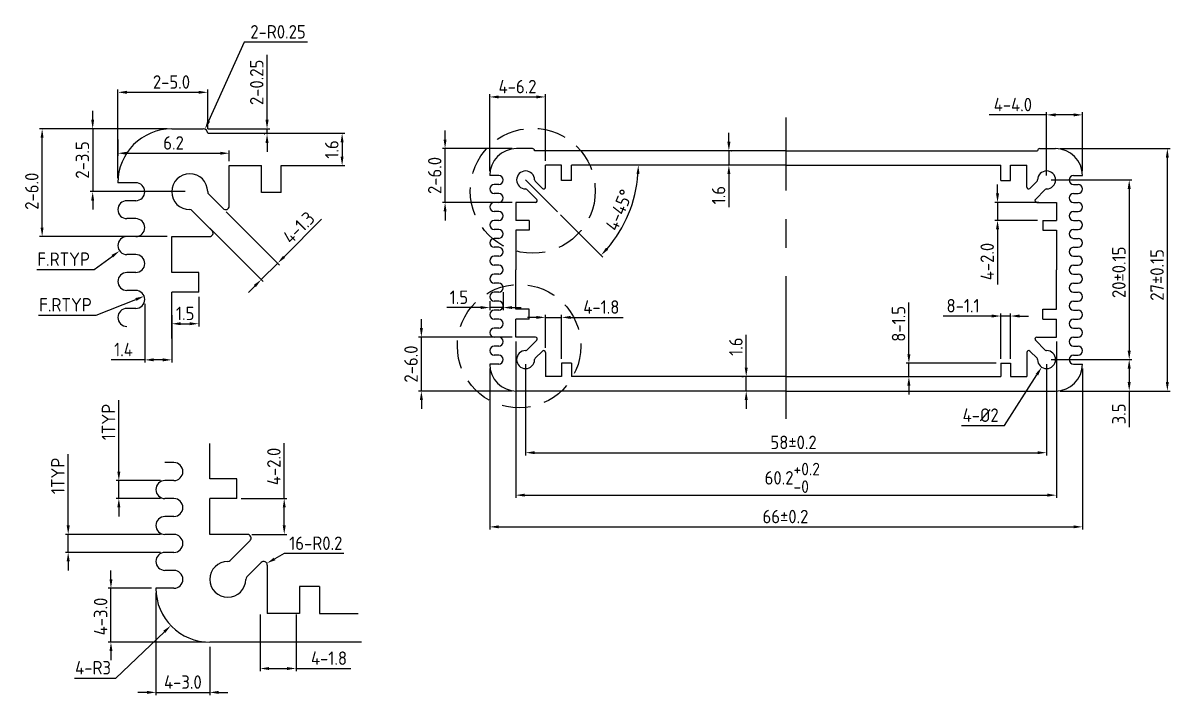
# Model space of a CAD drawing. Header units: millimetres. Extents: x 82 to 210, y 122 to 197.
import ezdxf

# ---------------------------------------------------------------- set-up
doc = ezdxf.new("R2010")
doc.units = ezdxf.units.MM
doc.header["$LTSCALE"] = 0.5
doc.header["$MEASUREMENT"] = 0
doc.linetypes.add('CENTER', pattern=[50.8, 31.75, -6.35, 6.35, -6.35])
doc.linetypes.add('HIDDEN', pattern=[9.525, 6.35, -3.175])
doc.layers.get('0').update_dxf_attribs({"lineweight": 25})
doc.layers.add('LAYER1', color=7, linetype='Continuous')
doc.styles.get("Standard").update_dxf_attribs({"font": 'isocp2.shx'})
doc.dimstyles.new('比例2-1', dxfattribs={"dimtxt": 1.5, "dimasz": 1, "dimexe": 0.3, "dimexo": 0.5, "dimgap": 0.4, "dimtad": 1, "dimdec": 3, "dimdsep": 46, "dimtxsty": 'Standard', "dimcen": 0, "dimclrd": 5, "dimclre": 5, "dimadec": 3, "dimazin": 2, "dimtfac": 1, "dimtdec": 3, "dimtmove": 0, "dimatfit": 3, "dimfxl": 0, "dimarcsym": 0})
doc.dimstyles.new('比例2-1$4', dxfattribs={"dimtxt": 1.5, "dimasz": 1, "dimexe": 0.3, "dimexo": 0.5, "dimgap": 0.4, "dimtad": 1, "dimtih": 1, "dimtoh": 1, "dimdec": 3, "dimdsep": 46, "dimtxsty": 'Standard', "dimcen": 0, "dimclrd": 5, "dimclre": 5, "dimadec": 3, "dimazin": 2, "dimtfac": 1, "dimtdec": 3, "dimtofl": 0, "dimtmove": 0, "dimatfit": 3, "dimfxl": 0, "dimarcsym": 0})

# ---------------------------------------------------------------- blocks, each defined once
blk = doc.blocks.new('*D1')
at = {"layer": 'Defpoints', "color": 0}
for p in [(87.13, 139.84), (97.9, 139.84), (97.9, 137.84)]:
    blk.add_point(p, dxfattribs=at)
at = {"layer": 'LAYER1', "color": 5, "lineweight": -2}
for p, q in [((87.13, 140.84), (87.13, 148.79)), ((97.4, 139.84), (86.83, 139.84)), ((87.13, 137.84), (87.13, 139.84)), ((97.4, 137.84), (86.83, 137.84)), ((87.13, 136.84), (87.13, 135.84))]:
    blk.add_line(p, q, dxfattribs=at)
at = {"layer": 'LAYER1', "color": 5}
for points in [[(86.96, 140.84), (87.3, 140.84), (87.13, 139.84)], [(86.96, 136.84), (87.3, 136.84), (87.13, 137.84)]]:
    blk.add_solid(points, dxfattribs=at)
at = {"layer": 'LAYER1', "color": 0, "insert": (85.98, 146.36), "char_height": 1.5, "attachment_point": 5, "rotation": 90}
blk.add_mtext('1TYP', dxfattribs=at)
blk = doc.blocks.new('*D2')
at = {"layer": 'Defpoints', "color": 0}
for p in [(108.5, 131.44), (112.5, 131.44), (112.5, 124.91)]:
    blk.add_point(p, dxfattribs=at)
at = {"layer": 'LAYER1', "color": 5, "lineweight": -2}
for p, q in [((108.5, 130.94), (108.5, 124.61)), ((112.5, 130.94), (112.5, 124.61)), ((109.5, 124.91), (111.5, 124.91)), ((112.5, 124.91), (118.6, 124.91))]:
    blk.add_line(p, q, dxfattribs=at)
at = {"layer": 'LAYER1', "color": 5}
for points in [[(109.5, 125.07), (109.5, 124.74), (108.5, 124.91)], [(111.5, 125.07), (111.5, 124.74), (112.5, 124.91)]]:
    blk.add_solid(points, dxfattribs=at)
at = {"layer": 'LAYER1', "color": 0, "insert": (116.17, 126.06), "char_height": 1.5, "attachment_point": 5}
blk.add_mtext('4-1.8', dxfattribs=at)
blk = doc.blocks.new('*D3')
at = {"layer": 'Defpoints', "color": 0}
for p in [(102.9, 133.84), (98.56, 129.69)]:
    blk.add_point(p, dxfattribs=at)
at = {"layer": 'LAYER1', "color": 5, "lineweight": -2}
for p, q in [((92.45, 123.85), (97.84, 129)), ((87.84, 123.85), (92.45, 123.85))]:
    blk.add_line(p, q, dxfattribs=at)
at = {"layer": 'LAYER1', "color": 5}
blk.add_solid([(97.72, 129.12), (97.95, 128.88), (98.56, 129.69)], dxfattribs=at)
at = {"layer": 'LAYER1', "color": 0, "insert": (89.9, 125), "char_height": 1.5, "attachment_point": 5}
blk.add_mtext('4-R3', dxfattribs=at)
blk = doc.blocks.new('*D4')
at = {"layer": 'Defpoints', "color": 0}
for p in [(91.89, 133.84), (96.9, 133.84), (102.9, 127.84)]:
    blk.add_point(p, dxfattribs=at)
at = {"layer": 'LAYER1', "color": 5, "lineweight": -2}
for p, q in [((91.89, 134.84), (91.89, 135.84)), ((96.4, 133.84), (91.59, 133.84)), ((91.89, 127.84), (91.89, 133.84)), ((102.4, 127.84), (91.59, 127.84)), ((91.89, 126.84), (91.89, 125.84))]:
    blk.add_line(p, q, dxfattribs=at)
at = {"layer": 'LAYER1', "color": 5}
for points in [[(91.73, 134.84), (92.06, 134.84), (91.89, 133.84)], [(91.73, 126.84), (92.06, 126.84), (91.89, 127.84)]]:
    blk.add_solid(points, dxfattribs=at)
at = {"layer": 'LAYER1', "color": 0, "insert": (90.74, 130.7), "char_height": 1.5, "attachment_point": 5, "rotation": 90}
blk.add_mtext('4-3.0', dxfattribs=at)
blk = doc.blocks.new('*D5')
at = {"layer": 'Defpoints', "color": 0}
for p in [(96.9, 133.84), (102.9, 127.84), (102.9, 122.25)]:
    blk.add_point(p, dxfattribs=at)
at = {"layer": 'LAYER1', "color": 5, "lineweight": -2}
for p, q in [((96.9, 133.34), (96.9, 121.95)), ((102.9, 127.34), (102.9, 121.95)), ((95.9, 122.25), (94.9, 122.25)), ((96.9, 122.25), (102.9, 122.25)), ((103.9, 122.25), (104.9, 122.25))]:
    blk.add_line(p, q, dxfattribs=at)
at = {"layer": 'LAYER1', "color": 5}
for points in [[(95.9, 122.42), (95.9, 122.08), (96.9, 122.25)], [(103.9, 122.42), (103.9, 122.08), (102.9, 122.25)]]:
    blk.add_solid(points, dxfattribs=at)
at = {"layer": 'LAYER1', "color": 0, "insert": (99.9, 123.4), "char_height": 1.5, "attachment_point": 5}
blk.add_mtext('4-3.0', dxfattribs=at)
blk = doc.blocks.new('*D6')
at = {"layer": 'Defpoints', "color": 0}
for p in [(134.06, 158.81), (200.06, 158.81), (200.06, 140.68)]:
    blk.add_point(p, dxfattribs=at)
at = {"layer": 'LAYER1', "color": 5, "lineweight": -2}
for p, q in [((134.06, 158.31), (134.06, 140.38)), ((200.06, 158.31), (200.06, 140.38)), ((135.06, 140.68), (199.06, 140.68))]:
    blk.add_line(p, q, dxfattribs=at)
at = {"layer": 'LAYER1', "color": 5}
for points in [[(135.06, 140.85), (135.06, 140.52), (134.06, 140.68)], [(199.06, 140.85), (199.06, 140.52), (200.06, 140.68)]]:
    blk.add_solid(points, dxfattribs=at)
at = {"layer": 'LAYER1', "color": 0, "insert": (166.99, 141.83), "char_height": 1.5, "attachment_point": 5}
blk.add_mtext('66%%P0.2', dxfattribs=at)
blk = doc.blocks.new('*D7')
at = {"layer": 'Defpoints', "color": 0}
for p in [(138.06, 159.31), (196.06, 159.31), (196.06, 148.94)]:
    blk.add_point(p, dxfattribs=at)
at = {"layer": 'LAYER1', "color": 5, "lineweight": -2}
for p, q in [((138.06, 158.81), (138.06, 148.64)), ((196.06, 158.81), (196.06, 148.64)), ((139.06, 148.94), (195.06, 148.94))]:
    blk.add_line(p, q, dxfattribs=at)
at = {"layer": 'LAYER1', "color": 5}
for points in [[(139.06, 149.11), (139.06, 148.78), (138.06, 148.94)], [(195.06, 149.11), (195.06, 148.78), (196.06, 148.94)]]:
    blk.add_solid(points, dxfattribs=at)
at = {"layer": 'LAYER1', "color": 0, "insert": (167.89, 150.09), "char_height": 1.5, "attachment_point": 5}
blk.add_mtext('58%%P0.2', dxfattribs=at)
blk = doc.blocks.new('*D8')
at = {"layer": 'Defpoints', "color": 0}
for p in [(102.16, 184.51), (102.36, 184.96)]:
    blk.add_point(p, dxfattribs=at)
at = {"layer": 'LAYER1', "color": 5, "lineweight": -2}
for p, q in [((106.71, 194.66), (102.77, 185.87)), ((113.76, 194.66), (106.71, 194.66))]:
    blk.add_line(p, q, dxfattribs=at)
at = {"layer": 'LAYER1', "color": 5}
blk.add_solid([(102.62, 185.94), (102.93, 185.81), (102.36, 184.96)], dxfattribs=at)
at = {"layer": 'LAYER1', "color": 0, "insert": (110.49, 195.81), "char_height": 1.5, "attachment_point": 5}
blk.add_mtext('2-R0.25', dxfattribs=at)
blk = doc.blocks.new('*D9')
at = {"layer": 'Defpoints', "color": 0}
for p in [(92.66, 189.07), (102.66, 184.51), (92.66, 179.01)]:
    blk.add_point(p, dxfattribs=at)
at = {"layer": 'LAYER1', "color": 5, "lineweight": -2}
for p, q in [((92.66, 179.51), (92.66, 189.37)), ((101.66, 189.07), (93.66, 189.07)), ((102.66, 185.01), (102.66, 189.37))]:
    blk.add_line(p, q, dxfattribs=at)
at = {"layer": 'LAYER1', "color": 5}
for points in [[(93.66, 189.24), (93.66, 188.91), (92.66, 189.07)], [(101.66, 189.24), (101.66, 188.91), (102.66, 189.07)]]:
    blk.add_solid(points, dxfattribs=at)
at = {"layer": 'LAYER1', "color": 0, "insert": (98.63, 190.22), "char_height": 1.5, "attachment_point": 5}
blk.add_mtext('2-5.0', dxfattribs=at)
blk = doc.blocks.new('*D10')
at = {"layer": 'Defpoints', "color": 0}
for p in [(102.16, 185.01), (109.27, 184.43), (109.45, 184.43)]:
    blk.add_point(p, dxfattribs=at)
at = {"layer": 'LAYER1', "color": 5, "lineweight": -2}
for p, q in [((109.27, 186.01), (109.27, 193.26)), ((102.66, 185.01), (109.57, 185.01)), ((108.95, 184.43), (108.97, 184.43)), ((109.27, 184.43), (109.27, 185.01)), ((109.27, 183.43), (109.27, 182.43))]:
    blk.add_line(p, q, dxfattribs=at)
at = {"layer": 'LAYER1', "color": 5}
for points in [[(109.1, 186.01), (109.44, 186.01), (109.27, 185.01)], [(109.1, 183.43), (109.44, 183.43), (109.27, 184.43)]]:
    blk.add_solid(points, dxfattribs=at)
at = {"layer": 'LAYER1', "color": 0, "insert": (108.12, 190.18), "char_height": 1.5, "attachment_point": 5, "rotation": 90}
blk.add_mtext('2-0.25', dxfattribs=at)
blk = doc.blocks.new('*D11')
at = {"layer": 'Defpoints', "color": 0}
for p in [(95.66, 166.01), (98.66, 164.65), (98.66, 159.28)]:
    blk.add_point(p, dxfattribs=at)
at = {"layer": 'LAYER1', "color": 5, "lineweight": -2}
for p, q in [((95.66, 165.51), (95.66, 158.98)), ((98.66, 164.15), (98.66, 158.98)), ((95.66, 159.28), (91.91, 159.28)), ((97.66, 159.28), (96.66, 159.28))]:
    blk.add_line(p, q, dxfattribs=at)
at = {"layer": 'LAYER1', "color": 5}
for points in [[(96.66, 159.45), (96.66, 159.11), (95.66, 159.28)], [(97.66, 159.45), (97.66, 159.11), (98.66, 159.28)]]:
    blk.add_solid(points, dxfattribs=at)
at = {"layer": 'LAYER1', "color": 0, "insert": (93.29, 160.43), "char_height": 1.5, "attachment_point": 5}
blk.add_mtext('1.4', dxfattribs=at)
blk = doc.blocks.new('*D12')
at = {"layer": 'Defpoints', "color": 0}
for p in [(97.9, 145.84), (92.77, 143.84), (97.9, 143.84)]:
    blk.add_point(p, dxfattribs=at)
at = {"layer": 'LAYER1', "color": 5, "lineweight": -2}
for p, q in [((92.77, 146.84), (92.77, 154.79)), ((97.4, 145.84), (92.47, 145.84)), ((92.77, 143.84), (92.77, 145.84)), ((97.4, 143.84), (92.47, 143.84)), ((92.77, 142.84), (92.77, 141.84))]:
    blk.add_line(p, q, dxfattribs=at)
at = {"layer": 'LAYER1', "color": 5}
for points in [[(92.6, 146.84), (92.94, 146.84), (92.77, 145.84)], [(92.6, 142.84), (92.94, 142.84), (92.77, 143.84)]]:
    blk.add_solid(points, dxfattribs=at)
at = {"layer": 'LAYER1', "color": 0, "insert": (91.62, 152.36), "char_height": 1.5, "attachment_point": 5, "rotation": 90}
blk.add_mtext('1TYP', dxfattribs=at)
blk = doc.blocks.new('*D13')
at = {"layer": 'Defpoints', "color": 0}
for p in [(105.9, 143.84), (111.18, 143.84), (107.09, 139.84)]:
    blk.add_point(p, dxfattribs=at)
at = {"layer": 'LAYER1', "color": 5, "lineweight": -2}
for p, q in [((111.18, 143.84), (111.18, 149.99)), ((106.4, 143.84), (111.48, 143.84)), ((111.18, 140.84), (111.18, 142.84)), ((107.59, 139.84), (111.48, 139.84))]:
    blk.add_line(p, q, dxfattribs=at)
at = {"layer": 'LAYER1', "color": 5}
for points in [[(111.02, 142.84), (111.35, 142.84), (111.18, 143.84)], [(111.02, 140.84), (111.35, 140.84), (111.18, 139.84)]]:
    blk.add_solid(points, dxfattribs=at)
at = {"layer": 'LAYER1', "color": 0, "insert": (110.03, 147.41), "char_height": 1.5, "attachment_point": 5, "rotation": 90}
blk.add_mtext('4-2.0', dxfattribs=at)
blk = doc.blocks.new('*D14')
at = {"layer": 'Defpoints', "color": 0}
for p in [(84.23, 185.01), (98.66, 185.01), (98.66, 173.01)]:
    blk.add_point(p, dxfattribs=at)
at = {"layer": 'LAYER1', "color": 5, "lineweight": -2}
for p, q in [((98.16, 185.01), (83.93, 185.01)), ((84.23, 174.01), (84.23, 184.01)), ((98.16, 173.01), (83.93, 173.01))]:
    blk.add_line(p, q, dxfattribs=at)
at = {"layer": 'LAYER1', "color": 5}
for points in [[(84.06, 184.01), (84.39, 184.01), (84.23, 185.01)], [(84.06, 174.01), (84.39, 174.01), (84.23, 173.01)]]:
    blk.add_solid(points, dxfattribs=at)
at = {"layer": 'LAYER1', "color": 0, "insert": (83.08, 178.06), "char_height": 1.5, "attachment_point": 5, "rotation": 90}
blk.add_mtext('2-6.0', dxfattribs=at)
blk = doc.blocks.new('*D15')
at = {"layer": 'Defpoints', "color": 0}
for p in [(98.66, 185.01), (89.86, 178.01), (100.66, 178.01)]:
    blk.add_point(p, dxfattribs=at)
at = {"layer": 'LAYER1', "color": 5, "lineweight": -2}
for p, q in [((89.86, 186.01), (89.86, 187.01)), ((98.16, 185.01), (89.56, 185.01)), ((89.86, 185.01), (89.86, 178.01)), ((100.16, 178.01), (89.56, 178.01)), ((89.86, 177.01), (89.86, 176.01))]:
    blk.add_line(p, q, dxfattribs=at)
at = {"layer": 'LAYER1', "color": 5}
for points in [[(89.69, 186.01), (90.02, 186.01), (89.86, 185.01)], [(89.69, 177.01), (90.02, 177.01), (89.86, 178.01)]]:
    blk.add_solid(points, dxfattribs=at)
at = {"layer": 'LAYER1', "color": 0, "insert": (88.71, 181.54), "char_height": 1.5, "attachment_point": 5, "rotation": 90}
blk.add_mtext('2-3.5', dxfattribs=at)
blk = doc.blocks.new('*D16')
at = {"layer": 'Defpoints', "color": 0}
for p in [(95.59, 166.37), (94.66, 166.01)]:
    blk.add_point(p, dxfattribs=at)
at = {"layer": 'LAYER1', "color": 5, "lineweight": -2}
for p, q in [((90.23, 164.26), (94.66, 166.01)), ((83.83, 164.26), (90.23, 164.26))]:
    blk.add_line(p, q, dxfattribs=at)
at = {"layer": 'LAYER1', "color": 5}
blk.add_solid([(94.6, 166.16), (94.72, 165.85), (95.59, 166.37)], dxfattribs=at)
at = {"layer": 'LAYER1', "color": 0, "insert": (86.83, 165.41), "char_height": 1.5, "attachment_point": 5}
blk.add_mtext('F.RTYP', dxfattribs=at)
blk = doc.blocks.new('*D17')
at = {"layer": 'Defpoints', "color": 0}
for p in [(92.85, 171.41), (93.66, 172.01)]:
    blk.add_point(p, dxfattribs=at)
at = {"layer": 'LAYER1', "color": 5, "lineweight": -2}
for p, q in [((90.03, 169.34), (92.05, 170.82)), ((83.63, 169.34), (90.03, 169.34))]:
    blk.add_line(p, q, dxfattribs=at)
at = {"layer": 'LAYER1', "color": 5}
blk.add_solid([(91.95, 170.96), (92.15, 170.69), (92.85, 171.41)], dxfattribs=at)
at = {"layer": 'LAYER1', "color": 0, "insert": (86.63, 170.49), "char_height": 1.5, "attachment_point": 5}
blk.add_mtext('F.RTYP', dxfattribs=at)
blk = doc.blocks.new('*D18')
at = {"layer": 'Defpoints', "color": 0}
for p in [(126.45, 161.81), (137.06, 161.81), (137.06, 155.81)]:
    blk.add_point(p, dxfattribs=at)
at = {"layer": 'LAYER1', "color": 5, "lineweight": -2}
for p, q in [((126.45, 162.81), (126.45, 163.81)), ((136.56, 161.81), (126.15, 161.81)), ((126.45, 155.81), (126.45, 161.81)), ((136.56, 155.81), (126.15, 155.81)), ((126.45, 154.81), (126.45, 153.81))]:
    blk.add_line(p, q, dxfattribs=at)
at = {"layer": 'LAYER1', "color": 5}
for points in [[(126.29, 162.81), (126.62, 162.81), (126.45, 161.81)], [(126.29, 154.81), (126.62, 154.81), (126.45, 155.81)]]:
    blk.add_solid(points, dxfattribs=at)
at = {"layer": 'LAYER1', "color": 0, "insert": (125.3, 158.81), "char_height": 1.5, "attachment_point": 5, "rotation": 90}
blk.add_mtext('2-6.0', dxfattribs=at)
blk = doc.blocks.new('*D19')
at = {"layer": 'Defpoints', "color": 0}
for p in [(135.56, 167.31), (134.06, 166.31), (135.56, 165.1)]:
    blk.add_point(p, dxfattribs=at)
at = {"layer": 'LAYER1', "color": 5, "lineweight": -2}
for p, q in [((135.56, 166.81), (135.56, 164.8)), ((133.06, 165.1), (129.3, 165.1)), ((134.06, 165.81), (134.06, 164.8)), ((135.56, 165.1), (134.06, 165.1)), ((136.56, 165.1), (137.56, 165.1))]:
    blk.add_line(p, q, dxfattribs=at)
at = {"layer": 'LAYER1', "color": 5}
for points in [[(133.06, 165.27), (133.06, 164.94), (134.06, 165.1)], [(136.56, 165.27), (136.56, 164.94), (135.56, 165.1)]]:
    blk.add_solid(points, dxfattribs=at)
at = {"layer": 'LAYER1', "color": 0, "insert": (130.63, 166.25), "char_height": 1.5, "attachment_point": 5}
blk.add_mtext('1.5', dxfattribs=at)
blk = doc.blocks.new('*D20')
at = {"layer": 'Defpoints', "color": 0}
for p in [(129.09, 182.81), (137.06, 182.81), (137.06, 176.81)]:
    blk.add_point(p, dxfattribs=at)
at = {"layer": 'LAYER1', "color": 5, "lineweight": -2}
for p, q in [((129.09, 183.81), (129.09, 184.81)), ((136.56, 182.81), (128.79, 182.81)), ((129.09, 176.81), (129.09, 182.81)), ((136.56, 176.81), (128.79, 176.81)), ((129.09, 175.81), (129.09, 174.81))]:
    blk.add_line(p, q, dxfattribs=at)
at = {"layer": 'LAYER1', "color": 5}
for points in [[(128.93, 183.81), (129.26, 183.81), (129.09, 182.81)], [(128.93, 175.81), (129.26, 175.81), (129.09, 176.81)]]:
    blk.add_solid(points, dxfattribs=at)
at = {"layer": 'LAYER1', "color": 0, "insert": (127.94, 179.81), "char_height": 1.5, "attachment_point": 5, "rotation": 90}
blk.add_mtext('2-6.0', dxfattribs=at)
blk = doc.blocks.new('*D21')
at = {"layer": 'Defpoints', "color": 0}
for p in [(200.06, 186.56), (196.06, 179.31), (200.06, 179.81)]:
    blk.add_point(p, dxfattribs=at)
at = {"layer": 'LAYER1', "color": 5, "lineweight": -2}
for p, q in [((196.06, 186.56), (189.66, 186.56)), ((196.06, 179.81), (196.06, 186.86)), ((199.06, 186.56), (197.06, 186.56)), ((200.06, 180.31), (200.06, 186.86))]:
    blk.add_line(p, q, dxfattribs=at)
at = {"layer": 'LAYER1', "color": 5}
for points in [[(197.06, 186.73), (197.06, 186.39), (196.06, 186.56)], [(199.06, 186.73), (199.06, 186.39), (200.06, 186.56)]]:
    blk.add_solid(points, dxfattribs=at)
at = {"layer": 'LAYER1', "color": 0, "insert": (192.31, 187.71), "char_height": 1.5, "attachment_point": 5}
blk.add_mtext('4-4.0', dxfattribs=at)
blk = doc.blocks.new('*D22')
at = {"layer": 'Defpoints', "color": 0}
for p in [(196.06, 179.31), (196.06, 159.31), (205.26, 159.31)]:
    blk.add_point(p, dxfattribs=at)
at = {"layer": 'LAYER1', "color": 5, "lineweight": -2}
for p, q in [((196.56, 179.31), (205.56, 179.31)), ((205.26, 178.31), (205.26, 160.31)), ((196.56, 159.31), (205.56, 159.31))]:
    blk.add_line(p, q, dxfattribs=at)
at = {"layer": 'LAYER1', "color": 5}
for points in [[(205.09, 178.31), (205.43, 178.31), (205.26, 179.31)], [(205.09, 160.31), (205.43, 160.31), (205.26, 159.31)]]:
    blk.add_solid(points, dxfattribs=at)
at = {"layer": 'LAYER1', "color": 0, "insert": (204.11, 169.03), "char_height": 1.5, "attachment_point": 5, "rotation": 90}
blk.add_mtext('20%%P0.15', dxfattribs=at)
blk = doc.blocks.new('*D23')
at = {"layer": 'Defpoints', "color": 0}
for p in [(197.06, 182.81), (209.51, 182.81), (197.06, 155.81)]:
    blk.add_point(p, dxfattribs=at)
at = {"layer": 'LAYER1', "color": 5, "lineweight": -2}
for p, q in [((197.56, 182.81), (209.81, 182.81)), ((209.51, 156.81), (209.51, 181.81)), ((197.56, 155.81), (209.81, 155.81))]:
    blk.add_line(p, q, dxfattribs=at)
at = {"layer": 'LAYER1', "color": 5}
for points in [[(209.34, 181.81), (209.67, 181.81), (209.51, 182.81)], [(209.34, 156.81), (209.67, 156.81), (209.51, 155.81)]]:
    blk.add_solid(points, dxfattribs=at)
at = {"layer": 'LAYER1', "color": 0, "insert": (208.36, 168.74), "char_height": 1.5, "attachment_point": 5, "rotation": 90}
blk.add_mtext('27%%P0.15', dxfattribs=at)
blk = doc.blocks.new('*D24')
at = {"layer": 'Defpoints', "color": 0}
for p in [(195.52, 158.47), (196.06, 159.31)]:
    blk.add_point(p, dxfattribs=at)
at = {"layer": 'LAYER1', "color": 5, "lineweight": -2}
for p, q in [((191.36, 151.97), (194.98, 157.63)), ((186.57, 151.97), (191.36, 151.97))]:
    blk.add_line(p, q, dxfattribs=at)
at = {"layer": 'LAYER1', "color": 5}
blk.add_solid([(194.84, 157.72), (195.12, 157.54), (195.52, 158.47)], dxfattribs=at)
at = {"layer": 'LAYER1', "color": 0, "insert": (188.72, 153.12), "char_height": 1.5, "attachment_point": 5}
blk.add_mtext('4-%%C2', dxfattribs=at)
blk = doc.blocks.new('*D25')
at = {"layer": 'Defpoints', "color": 0}
for p in [(196.06, 159.31), (197.06, 155.81), (205.26, 155.81)]:
    blk.add_point(p, dxfattribs=at)
at = {"layer": 'LAYER1', "color": 5, "lineweight": -2}
for p, q in [((196.56, 159.31), (205.56, 159.31)), ((205.26, 158.31), (205.26, 156.81)), ((197.56, 155.81), (205.56, 155.81)), ((205.26, 155.81), (205.26, 151.78))]:
    blk.add_line(p, q, dxfattribs=at)
at = {"layer": 'LAYER1', "color": 5}
for points in [[(205.09, 158.31), (205.43, 158.31), (205.26, 159.31)], [(205.09, 156.81), (205.43, 156.81), (205.26, 155.81)]]:
    blk.add_solid(points, dxfattribs=at)
at = {"layer": 'LAYER1', "color": 0, "insert": (204.11, 153.26), "char_height": 1.5, "attachment_point": 5, "rotation": 90}
blk.add_mtext('3.5', dxfattribs=at)
blk = doc.blocks.new('*D26')
at = {"layer": 'Defpoints', "color": 0}
for p in [(195.71, 176.81), (190.6, 174.81), (195.56, 174.81)]:
    blk.add_point(p, dxfattribs=at)
at = {"layer": 'LAYER1', "color": 5, "lineweight": -2}
for p, q in [((190.6, 177.81), (190.6, 178.81)), ((195.21, 176.81), (190.3, 176.81)), ((190.6, 176.81), (190.6, 174.81)), ((195.06, 174.81), (190.3, 174.81)), ((190.6, 173.81), (190.6, 167.66))]:
    blk.add_line(p, q, dxfattribs=at)
at = {"layer": 'LAYER1', "color": 5}
for points in [[(190.43, 177.81), (190.77, 177.81), (190.6, 176.81)], [(190.43, 173.81), (190.77, 173.81), (190.6, 174.81)]]:
    blk.add_solid(points, dxfattribs=at)
at = {"layer": 'LAYER1', "color": 0, "insert": (189.45, 170.23), "char_height": 1.5, "attachment_point": 5, "rotation": 90}
blk.add_mtext('4-2.0', dxfattribs=at)
blk = doc.blocks.new('*D27')
at = {"layer": 'Defpoints', "color": 0}
for p in [(101.66, 166.81), (98.66, 164.76), (101.66, 163.3)]:
    blk.add_point(p, dxfattribs=at)
at = {"layer": 'LAYER1', "color": 5, "lineweight": -2}
for p, q in [((101.66, 166.31), (101.66, 163)), ((98.66, 164.26), (98.66, 163)), ((99.66, 163.3), (100.66, 163.3))]:
    blk.add_line(p, q, dxfattribs=at)
at = {"layer": 'LAYER1', "color": 5}
for points in [[(99.66, 163.47), (99.66, 163.14), (98.66, 163.3)], [(100.66, 163.47), (100.66, 163.14), (101.66, 163.3)]]:
    blk.add_solid(points, dxfattribs=at)
at = {"layer": 'LAYER1', "color": 0, "insert": (100.16, 164.45), "char_height": 1.5, "attachment_point": 5}
blk.add_mtext('1.5', dxfattribs=at)
blk = doc.blocks.new('*D28')
at = {"layer": 'Defpoints', "color": 0}
for p in [(140.26, 188.56), (140.26, 180.96), (134.06, 179.81)]:
    blk.add_point(p, dxfattribs=at)
at = {"layer": 'LAYER1', "color": 5, "lineweight": -2}
for p, q in [((134.06, 180.31), (134.06, 188.86)), ((135.06, 188.56), (139.26, 188.56)), ((140.26, 181.46), (140.26, 188.86))]:
    blk.add_line(p, q, dxfattribs=at)
at = {"layer": 'LAYER1', "color": 5}
for points in [[(135.06, 188.72), (135.06, 188.39), (134.06, 188.56)], [(139.26, 188.72), (139.26, 188.39), (140.26, 188.56)]]:
    blk.add_solid(points, dxfattribs=at)
at = {"layer": 'LAYER1', "color": 0, "insert": (137.16, 189.71), "char_height": 1.5, "attachment_point": 5}
blk.add_mtext('4-6.2', dxfattribs=at)
blk = doc.blocks.new('*D29')
at = {"layer": 'Defpoints', "color": 0}
for p in [(180.73, 158.91), (190.96, 158.91), (180.73, 157.41)]:
    blk.add_point(p, dxfattribs=at)
at = {"layer": 'LAYER1', "color": 5, "lineweight": -2}
for p, q in [((180.73, 159.91), (180.73, 165.67)), ((190.46, 158.91), (180.43, 158.91)), ((180.73, 157.41), (180.73, 158.91)), ((180.23, 157.41), (180.43, 157.41)), ((180.73, 156.41), (180.73, 155.41))]:
    blk.add_line(p, q, dxfattribs=at)
at = {"layer": 'LAYER1', "color": 5}
for points in [[(180.56, 159.91), (180.9, 159.91), (180.73, 158.91)], [(180.56, 156.41), (180.9, 156.41), (180.73, 157.41)]]:
    blk.add_solid(points, dxfattribs=at)
at = {"layer": 'LAYER1', "color": 0, "insert": (179.58, 163.29), "char_height": 1.5, "attachment_point": 5, "rotation": 90}
blk.add_mtext('8-1.5', dxfattribs=at)
blk = doc.blocks.new('*D30')
at = {"layer": 'Defpoints', "color": 0}
for p in [(190.96, 164.16), (190.96, 158.91), (192.06, 158.91)]:
    blk.add_point(p, dxfattribs=at)
at = {"layer": 'LAYER1', "color": 5, "lineweight": -2}
for p, q in [((189.96, 164.16), (184.56, 164.16)), ((190.96, 159.41), (190.96, 164.46)), ((192.06, 164.16), (190.96, 164.16)), ((192.06, 159.41), (192.06, 164.46)), ((193.06, 164.16), (194.06, 164.16))]:
    blk.add_line(p, q, dxfattribs=at)
at = {"layer": 'LAYER1', "color": 5}
for points in [[(189.96, 164.33), (189.96, 163.99), (190.96, 164.16)], [(193.06, 164.33), (193.06, 163.99), (192.06, 164.16)]]:
    blk.add_solid(points, dxfattribs=at)
at = {"layer": 'LAYER1', "color": 0, "insert": (186.76, 165.31), "char_height": 1.5, "attachment_point": 5}
blk.add_mtext('8-1.1', dxfattribs=at)
blk = doc.blocks.new('*D31')
at = {"layer": 'Defpoints', "color": 0}
for p in [(143.16, 180.96), (167.06, 180.96), (138.06, 179.31), (141.6, 175.77), (148.7, 173.86)]:
    blk.add_point(p, dxfattribs=at)
at = {"layer": 'LAYER1', "color": 5, "lineweight": -2}
blk.add_line((141.95, 175.42), (146.66, 170.71), dxfattribs=at)
blk.add_arc((136.41, 180.96), 14.19, 319.0372, 355.9628, dxfattribs=at)
at = {"layer": 'LAYER1', "color": 5}
for points in [[(150.4, 179.97), (150.74, 179.96), (150.61, 180.96)], [(147.25, 171.54), (147.01, 171.77), (146.45, 170.92)]]:
    blk.add_solid(points, dxfattribs=at)
at = {"layer": 'LAYER1', "color": 0, "insert": (148.46, 175.97), "char_height": 1.5, "attachment_point": 5, "rotation": 67.5}
blk.add_mtext('4-45°', dxfattribs=at)
blk = doc.blocks.new('*D32')
at = {"layer": 'Defpoints', "color": 0}
for p in [(160.45, 182.56), (160.57, 180.96), (160.69, 180.96)]:
    blk.add_point(p, dxfattribs=at)
at = {"layer": 'LAYER1', "color": 5, "lineweight": -2}
for p, q in [((160.69, 183.56), (160.69, 184.56)), ((160.69, 182.56), (160.69, 180.96)), ((160.95, 182.56), (160.99, 182.56)), ((161.07, 180.96), (160.99, 180.96)), ((160.69, 179.96), (160.69, 176.29))]:
    blk.add_line(p, q, dxfattribs=at)
at = {"layer": 'LAYER1', "color": 5}
for points in [[(160.52, 183.56), (160.86, 183.56), (160.69, 182.56)], [(160.52, 179.96), (160.86, 179.96), (160.69, 180.96)]]:
    blk.add_solid(points, dxfattribs=at)
at = {"layer": 'LAYER1', "color": 0, "insert": (159.54, 177.62), "char_height": 1.5, "attachment_point": 5, "rotation": 90}
blk.add_mtext('1.6', dxfattribs=at)
blk = doc.blocks.new('*D33')
at = {"layer": 'Defpoints', "color": 0}
for p in [(162.62, 157.41), (162.62, 157.41), (162.49, 155.81)]:
    blk.add_point(p, dxfattribs=at)
at = {"layer": 'LAYER1', "color": 5, "lineweight": -2}
for p, q in [((162.62, 158.41), (162.62, 162.08)), ((162.12, 157.41), (162.32, 157.41)), ((162.62, 155.81), (162.62, 157.41)), ((162.62, 154.81), (162.62, 153.81)), ((162.99, 155.81), (162.92, 155.81))]:
    blk.add_line(p, q, dxfattribs=at)
at = {"layer": 'LAYER1', "color": 5}
for points in [[(162.45, 158.41), (162.79, 158.41), (162.62, 157.41)], [(162.45, 154.81), (162.79, 154.81), (162.62, 155.81)]]:
    blk.add_solid(points, dxfattribs=at)
at = {"layer": 'LAYER1', "color": 0, "insert": (161.47, 160.75), "char_height": 1.5, "attachment_point": 5, "rotation": 90}
blk.add_mtext('1.6', dxfattribs=at)
blk = doc.blocks.new('*D34')
at = {"layer": 'Defpoints', "color": 0}
for p in [(142.06, 164.01), (140.26, 160.11), (142.06, 158.91)]:
    blk.add_point(p, dxfattribs=at)
at = {"layer": 'LAYER1', "color": 5, "lineweight": -2}
for p, q in [((139.26, 164.01), (138.26, 164.01)), ((140.26, 160.61), (140.26, 164.31)), ((140.26, 164.01), (142.06, 164.01)), ((142.06, 159.41), (142.06, 164.31)), ((143.06, 164.01), (148.91, 164.01))]:
    blk.add_line(p, q, dxfattribs=at)
at = {"layer": 'LAYER1', "color": 5}
for points in [[(139.26, 164.17), (139.26, 163.84), (140.26, 164.01)], [(143.06, 164.17), (143.06, 163.84), (142.06, 164.01)]]:
    blk.add_solid(points, dxfattribs=at)
at = {"layer": 'LAYER1', "color": 0, "insert": (146.49, 165.16), "char_height": 1.5, "attachment_point": 5}
blk.add_mtext('4-1.8', dxfattribs=at)
blk = doc.blocks.new('*D35')
at = {"layer": 'Defpoints', "color": 0}
for p in [(136.96, 161.81), (197.16, 161.81), (197.16, 144.21)]:
    blk.add_point(p, dxfattribs=at)
at = {"layer": 'LAYER1', "color": 5, "lineweight": -2}
for p, q in [((136.96, 161.31), (136.96, 143.91)), ((197.16, 161.31), (197.16, 143.91)), ((137.96, 144.21), (196.16, 144.21))]:
    blk.add_line(p, q, dxfattribs=at)
at = {"layer": 'LAYER1', "color": 5}
for points in [[(137.96, 144.38), (137.96, 144.05), (136.96, 144.21)], [(196.16, 144.38), (196.16, 144.05), (197.16, 144.21)]]:
    blk.add_solid(points, dxfattribs=at)
at = {"layer": 'LAYER1', "color": 0, "insert": (167.75, 146.14), "char_height": 1.5, "attachment_point": 5}
blk.add_mtext('\\A1;60.2{\\H0.9333x;\\S+0.2^ -0;}', dxfattribs=at)
blk = doc.blocks.new('*D36')
at = {"layer": 'Defpoints', "color": 0}
for p in [(114.09, 184.51), (114.01, 180.91), (117.63, 180.91)]:
    blk.add_point(p, dxfattribs=at)
at = {"layer": 'LAYER1', "color": 5, "lineweight": -2}
for p, q in [((114.59, 184.51), (117.93, 184.51)), ((117.63, 183.51), (117.63, 181.91)), ((114.51, 180.91), (117.93, 180.91))]:
    blk.add_line(p, q, dxfattribs=at)
at = {"layer": 'LAYER1', "color": 5}
for points in [[(117.46, 183.51), (117.79, 183.51), (117.63, 184.51)], [(117.46, 181.91), (117.79, 181.91), (117.63, 180.91)]]:
    blk.add_solid(points, dxfattribs=at)
at = {"layer": 'LAYER1', "color": 0, "insert": (116.48, 182.71), "char_height": 1.5, "attachment_point": 5, "rotation": 90}
blk.add_mtext('1.6', dxfattribs=at)
blk = doc.blocks.new('*D37')
at = {"layer": 'Defpoints', "color": 0}
for p in [(92.66, 184.3), (105.06, 182.29), (105.06, 180.91)]:
    blk.add_point(p, dxfattribs=at)
at = {"layer": 'LAYER1', "color": 5, "lineweight": -2}
for p, q in [((92.66, 183.8), (92.66, 181.99)), ((93.66, 182.29), (104.06, 182.29)), ((105.06, 181.41), (105.06, 182.59))]:
    blk.add_line(p, q, dxfattribs=at)
at = {"layer": 'LAYER1', "color": 5}
for points in [[(93.66, 182.45), (93.66, 182.12), (92.66, 182.29)], [(104.06, 182.45), (104.06, 182.12), (105.06, 182.29)]]:
    blk.add_solid(points, dxfattribs=at)
at = {"layer": 'LAYER1', "color": 0, "insert": (98.86, 183.44), "char_height": 1.5, "attachment_point": 5}
blk.add_mtext('6.2', dxfattribs=at)
blk = doc.blocks.new('*D38')
at = {"layer": 'Defpoints', "color": 0}
for p in [(104.38, 176.13), (102.54, 174.29), (108.62, 168.21)]:
    blk.add_point(p, dxfattribs=at)
at = {"layer": 'LAYER1', "color": 5, "lineweight": -2}
for p, q in [((104.73, 175.77), (110.67, 169.83)), ((102.89, 173.94), (108.83, 168)), ((111.17, 170.75), (115.35, 174.93)), ((108.62, 168.21), (110.46, 170.05)), ((107.91, 167.5), (107.21, 166.79))]:
    blk.add_line(p, q, dxfattribs=at)
at = {"layer": 'LAYER1', "color": 5}
for points in [[(111.05, 170.87), (111.28, 170.64), (110.46, 170.05)], [(107.79, 167.62), (108.03, 167.38), (108.62, 168.21)]]:
    blk.add_solid(points, dxfattribs=at)
at = {"layer": 'LAYER1', "color": 0, "insert": (112.8, 174.01), "char_height": 1.5, "attachment_point": 5, "rotation": 45}
blk.add_mtext('4-1.3', dxfattribs=at)
blk = doc.blocks.new('*D39')
at = {"layer": 'Defpoints', "color": 0}
for p in [(108.9, 136.43), (109.25, 136.63)]:
    blk.add_point(p, dxfattribs=at)
at = {"layer": 'LAYER1', "color": 5, "lineweight": -2}
for p, q in [((111.18, 137.71), (110.12, 137.12)), ((117.82, 137.71), (111.18, 137.71))]:
    blk.add_line(p, q, dxfattribs=at)
at = {"layer": 'LAYER1', "color": 5}
blk.add_solid([(110.04, 137.26), (110.2, 136.97), (109.25, 136.63)], dxfattribs=at)
at = {"layer": 'LAYER1', "color": 0, "insert": (114.7, 138.86), "char_height": 1.5, "attachment_point": 5}
blk.add_mtext('16-R0.2', dxfattribs=at)

msp = doc.modelspace()

# ---------------------------------------------------------------- linework, layer by layer
at = {"color": 1, "linetype": 'CENTER'}
for p, q in [((167.0611, 152.7221), (167.0611, 186.262)), ((138.0611, 179.3104), (141.5967, 175.7749))]:
    msp.add_line(p, q, dxfattribs=at)
for p, q in [((98.6603, 185.0058), (102.1603, 185.0058)), ((102.6603, 184.5058), (115.7833, 184.5058)), ((138.8111, 182.8104), (137.0611, 182.8104)), ((195.3111, 182.8104), (197.0611, 182.8104)), ((167.0611, 182.5604), (139.0611, 182.5604)), ((167.0611, 182.5604), (195.0611, 182.5604)), ((105.0603, 180.9058), (108.6603, 180.9058)), ((105.0603, 176.4099), (105.0603, 180.9058)), ((108.6603, 177.9058), (108.6603, 180.9058)), ((110.8603, 180.9058), (115.3231, 180.9058)), ((110.8603, 177.9058), (110.8603, 180.9058)), ((142.0611, 180.9604), (140.2611, 180.9604)), ((140.2611, 178.5125), (140.2611, 180.9604)), ((142.0611, 179.2604), (142.0611, 180.9604)), ((167.0611, 180.9604), (143.1611, 180.9604)), ((143.1611, 179.2604), (143.1611, 180.9604)), ((167.0611, 180.9604), (190.9611, 180.9604)), ((190.9611, 179.2604), (190.9611, 180.9604)), ((192.0611, 179.2604), (192.0611, 180.9604)), ((192.0611, 180.9604), (193.8611, 180.9604)), ((193.8611, 178.5125), (193.8611, 180.9604)), ((94.6603, 179.0058), (92.6603, 179.0058)), ((135.0611, 179.8104), (134.0611, 179.8104)), ((135.0611, 178.8104), (134.5611, 178.8104)), ((139.1197, 179.1711), (139.9197, 178.3711)), ((143.1611, 179.2604), (142.0611, 179.2604)), ((190.9611, 179.2604), (192.0611, 179.2604)), ((195.0026, 179.1711), (194.2026, 178.3711)), ((199.0611, 179.8104), (200.0611, 179.8104)), ((199.0611, 178.8104), (199.5611, 178.8104)), ((102.7774, 177.7271), (104.3774, 176.1271)), ((110.8603, 177.9058), (108.6603, 177.9058)), ((135.0611, 177.8104), (134.5611, 177.8104)), ((138.2005, 178.2519), (139.3005, 177.1519)), ((195.9218, 178.2519), (194.8218, 177.1519)), ((199.0611, 177.8104), (199.5611, 177.8104)), ((94.6603, 177.0058), (93.6603, 177.0058)), ((135.0611, 176.8104), (134.5611, 176.8104)), ((139.1591, 176.8104), (136.9611, 176.8104)), ((136.9611, 176.8104), (136.9611, 174.8104)), ((194.9632, 176.8104), (197.1611, 176.8104)), ((197.1611, 176.8104), (197.1611, 174.8104)), ((199.0611, 176.8104), (199.5611, 176.8104)), ((94.6603, 175.0058), (93.6603, 175.0058)), ((100.9389, 175.8886), (103.1389, 173.6886)), ((135.0611, 175.8104), (134.5611, 175.8104)), ((199.0611, 175.8104), (199.5611, 175.8104)), ((135.0611, 174.8104), (134.5611, 174.8104)), ((135.0611, 173.8104), (134.5611, 173.8104)), ((138.4611, 174.8104), (136.9611, 174.8104)), ((138.4611, 173.7104), (136.9611, 173.7104)), ((136.9611, 173.7104), (136.9611, 169.3104)), ((138.4611, 174.8104), (138.4611, 173.7104)), ((195.6611, 174.8104), (197.1611, 174.8104)), ((195.6611, 174.8104), (195.6611, 173.7104)), ((195.6611, 173.7104), (197.1611, 173.7104)), ((197.1611, 173.7104), (197.1611, 169.3104)), ((199.0611, 174.8104), (199.5611, 174.8104)), ((199.0611, 173.8104), (199.5611, 173.8104)), ((94.6603, 173.0058), (93.6603, 173.0058)), ((98.6603, 173.0058), (102.8561, 173.0058)), ((98.6603, 169.0058), (98.6603, 173.0058)), ((135.0611, 172.8104), (134.5611, 172.8104)), ((199.0611, 172.8104), (199.5611, 172.8104)), ((135.0611, 171.8104), (134.5611, 171.8104)), ((199.0611, 171.8104), (199.5611, 171.8104)), ((94.6603, 171.0058), (93.6603, 171.0058)), ((135.0611, 170.8104), (134.5611, 170.8104)), ((199.0611, 170.8104), (199.5611, 170.8104)), ((94.6603, 169.0058), (93.6603, 169.0058)), ((101.6603, 169.0058), (98.6603, 169.0058)), ((101.6603, 166.8058), (101.6603, 169.0058)), ((135.0611, 169.8104), (134.5611, 169.8104)), ((135.0611, 168.8104), (134.5611, 168.8104)), ((136.9611, 164.9104), (136.9611, 169.3104)), ((197.1611, 164.9104), (197.1611, 169.3104)), ((199.0611, 169.8104), (199.5611, 169.8104)), ((199.0611, 168.8104), (199.5611, 168.8104)), ((135.0611, 167.8104), (134.5611, 167.8104)), ((199.0611, 167.8104), (199.5611, 167.8104)), ((94.6603, 167.0058), (93.6603, 167.0058)), ((98.6603, 161.6528), (98.6603, 166.8058)), ((101.6603, 166.8058), (98.6603, 166.8058)), ((135.0611, 166.8104), (134.5611, 166.8104)), ((199.0611, 166.8104), (199.5611, 166.8104)), ((94.6603, 165.0058), (93.6603, 165.0058)), ((135.0611, 165.8104), (134.5611, 165.8104)), ((135.0611, 164.8104), (134.5611, 164.8104)), ((138.4611, 164.9104), (136.9611, 164.9104)), ((138.4611, 163.8104), (138.4611, 164.9104)), ((195.6611, 164.9104), (197.1611, 164.9104)), ((195.6611, 163.8104), (195.6611, 164.9104)), ((199.0611, 165.8104), (199.5611, 165.8104)), ((199.0611, 164.8104), (199.5611, 164.8104)), ((135.0611, 163.8104), (134.5611, 163.8104)), ((138.4611, 163.8104), (136.9611, 163.8104)), ((136.9611, 161.8104), (136.9611, 163.8104)), ((195.6611, 163.8104), (197.1611, 163.8104)), ((197.1611, 161.8104), (197.1611, 163.8104)), ((199.0611, 163.8104), (199.5611, 163.8104)), ((135.0611, 162.8104), (134.5611, 162.8104)), ((199.0611, 162.8104), (199.5611, 162.8104)), ((135.0611, 161.8104), (134.5611, 161.8104)), ((139.1591, 161.8104), (136.9611, 161.8104)), ((138.2005, 160.369), (139.3005, 161.469)), ((195.9218, 160.369), (194.8218, 161.469)), ((194.9632, 161.8104), (197.1611, 161.8104)), ((199.0611, 161.8104), (199.5611, 161.8104)), ((135.0611, 160.8104), (134.5611, 160.8104)), ((135.0611, 159.8104), (134.5611, 159.8104)), ((139.1197, 159.4498), (139.9197, 160.2498)), ((140.2611, 160.1084), (140.2611, 157.4104)), ((193.8611, 160.1084), (193.8611, 157.4104)), ((195.0026, 159.4498), (194.2026, 160.2498)), ((199.0611, 160.8104), (199.5611, 160.8104)), ((199.0611, 159.8104), (199.5611, 159.8104)), ((135.0611, 158.8104), (134.0611, 158.8104)), ((142.0611, 158.9104), (142.0611, 157.4104)), ((143.1611, 158.9104), (142.0611, 158.9104)), ((143.1611, 158.9104), (143.1611, 157.4104)), ((190.9611, 158.9104), (192.0611, 158.9104)), ((190.9611, 158.9104), (190.9611, 157.4104)), ((192.0611, 158.9104), (192.0611, 157.4104)), ((199.0611, 158.8104), (200.0611, 158.8104)), ((142.0611, 157.4104), (140.2611, 157.4104)), ((167.0611, 157.4104), (143.1611, 157.4104)), ((167.0611, 157.4104), (190.9611, 157.4104)), ((192.0611, 157.4104), (193.8611, 157.4104)), ((167.0611, 155.8104), (137.0611, 155.8104)), ((167.0611, 155.8104), (197.0611, 155.8104)), ((102.8965, 146.0369), (102.8965, 148.1985)), ((98.8965, 147.8369), (97.8965, 147.8369)), ((98.8965, 145.8369), (97.8965, 145.8369)), ((105.8965, 146.0369), (102.8965, 146.0369)), ((105.8965, 143.8369), (105.8965, 146.0369)), ((98.8965, 143.8369), (97.8965, 143.8369)), ((105.8965, 143.8369), (102.8965, 143.8369)), ((102.8965, 139.8369), (102.8965, 143.8369)), ((98.8965, 141.8369), (97.8965, 141.8369)), ((98.8965, 139.8369), (97.8965, 139.8369)), ((107.0923, 139.8369), (102.8965, 139.8369)), ((105.1751, 136.9541), (107.3751, 139.1541)), ((98.8965, 137.8369), (97.8965, 137.8369)), ((107.0136, 135.1156), (108.6136, 136.7156)), ((98.8965, 135.8369), (97.8965, 135.8369)), ((109.2965, 136.4327), (109.2965, 131.0369)), ((98.8965, 133.8369), (96.8965, 133.8369)), ((115.0965, 134.0369), (112.8965, 134.0369)), ((112.8965, 134.0369), (112.8965, 131.0369)), ((115.0965, 134.0369), (115.0965, 131.0369)), ((112.8965, 131.0369), (109.2965, 131.0369)), ((115.0965, 131.0369), (119.425, 131.0369)), ((119.8048, 127.8369), (102.8965, 127.8369))]:
    msp.add_line(p, q)
for centre, radius, start, end in [((98.6603, 179.0058), 6, 90, 180), ((102.1603, 184.5058), 0.5, 0, 90), ((137.0611, 179.8104), 3, 90, 180), ((138.8111, 182.5604), 0.25, 360, 90), ((195.3111, 182.5604), 0.25, 90, 180), ((197.0611, 179.8104), 3, 0, 90), ((138.0611, 179.3104), 1, 0.099472, 269.900528), ((196.0611, 179.3104), 1, 270.099472, 179.900528), ((94.6603, 178.0058), 1, 270, 90), ((100.6603, 178.0058), 2, 0.099472, 269.900528), ((134.5611, 178.3104), 0.5, 90, 270), ((135.0611, 179.3104), 0.5, 270, 90), ((139.2611, 179.3125), 0.2, 180.099472, 225), ((194.8611, 179.3125), 0.2, 315, 359.900528), ((199.0611, 179.3104), 0.5, 90, 270), ((199.5611, 178.3104), 0.5, 270, 90), ((103.0603, 178.0099), 0.4, 180.099472, 225), ((135.0611, 177.3104), 0.5, 270, 90), ((138.0591, 178.1104), 0.2, 45, 89.900528), ((140.0611, 178.5125), 0.2, 225, 0), ((194.0611, 178.5125), 0.2, 180, 315), ((196.0632, 178.1104), 0.2, 90.099472, 135), ((199.0611, 177.3104), 0.5, 90, 270), ((93.6603, 176.0058), 1, 90, 270), ((104.6603, 176.4099), 0.4, 225, 0), ((134.5611, 176.3104), 0.5, 90, 270), ((139.1591, 177.0104), 0.2, 270, 45), ((194.9632, 177.0104), 0.2, 135, 270), ((199.5611, 176.3104), 0.5, 270, 90), ((94.6603, 174.0058), 1, 270, 90), ((100.6561, 175.6058), 0.4, 45, 89.900528), ((100.6561, 175.6058), 0.4, 45, 89.900528), ((135.0611, 175.3104), 0.5, 270, 90), ((199.0611, 175.3104), 0.5, 90, 270), ((134.5611, 174.3104), 0.5, 90, 270), ((135.0611, 173.3104), 0.5, 270, 90), ((199.0611, 173.3104), 0.5, 90, 270), ((199.5611, 174.3104), 0.5, 270, 90), ((93.6603, 172.0058), 1, 90, 270), ((102.8561, 173.4058), 0.4, 270, 45), ((134.5611, 172.3104), 0.5, 90, 270), ((199.5611, 172.3104), 0.5, 270, 90), ((135.0611, 171.3104), 0.5, 270, 90), ((199.0611, 171.3104), 0.5, 90, 270), ((94.6603, 170.0058), 1, 270, 90), ((134.5611, 170.3104), 0.5, 90, 270), ((199.5611, 170.3104), 0.5, 270, 90), ((93.6603, 168.0058), 1, 90, 270), ((134.5611, 168.3104), 0.5, 90, 270), ((135.0611, 169.3104), 0.5, 360, 90), ((135.0611, 169.3104), 0.5, 270, 0), ((199.0611, 169.3104), 0.5, 90, 180), ((199.0611, 169.3104), 0.5, 180, 270), ((199.5611, 168.3104), 0.5, 270, 90), ((135.0611, 167.3104), 0.5, 270, 90), ((199.0611, 167.3104), 0.5, 90, 270), ((94.6603, 166.0058), 1, 270, 90), ((134.5611, 166.3104), 0.5, 90, 270), ((199.5611, 166.3104), 0.5, 270, 90), ((93.6603, 164.0058), 1, 90, 270), ((134.5611, 164.3104), 0.5, 90, 270), ((135.0611, 165.3104), 0.5, 270, 90), ((199.0611, 165.3104), 0.5, 90, 270), ((199.5611, 164.3104), 0.5, 270, 90), ((135.0611, 163.3104), 0.5, 270, 90), ((199.0611, 163.3104), 0.5, 90, 270), ((134.5611, 162.3104), 0.5, 90, 270), ((199.5611, 162.3104), 0.5, 270, 90), ((135.0611, 161.3104), 0.5, 270, 90), ((139.1591, 161.6104), 0.2, 315, 90), ((194.9632, 161.6104), 0.2, 90, 225), ((199.0611, 161.3104), 0.5, 90, 270), ((134.5611, 160.3104), 0.5, 90, 270), ((135.0611, 159.3104), 0.5, 270, 90), ((138.0611, 159.3104), 1, 90.099472, 359.900528), ((138.0591, 160.5104), 0.2, 270.099472, 315), ((140.0611, 160.1084), 0.2, 0, 135), ((194.0611, 160.1084), 0.2, 45, 180), ((196.0611, 159.3104), 1, 180.099472, 89.900528), ((196.0632, 160.5104), 0.2, 225, 269.900528), ((199.0611, 159.3104), 0.5, 90, 270), ((199.5611, 160.3104), 0.5, 270, 90), ((137.0611, 158.8104), 3, 180, 270), ((139.2611, 159.3083), 0.2, 135, 179.900528), ((194.8611, 159.3083), 0.2, 0.099472, 45), ((197.0611, 158.8104), 3, 270, 0), ((98.8965, 146.8369), 1, 270, 90), ((97.8965, 144.8369), 1, 90, 270), ((98.8965, 142.8369), 1, 270, 90), ((97.8965, 140.8369), 1, 90, 270), ((98.8965, 138.8369), 1, 270, 90), ((107.0923, 139.4369), 0.4, 315, 90), ((97.8965, 136.8369), 1, 90, 270), ((104.8965, 134.8369), 2, 90.099472, 359.900528), ((104.8923, 137.2369), 0.4, 270.099472, 315), ((104.8923, 137.2369), 0.4, 270.099472, 315), ((108.8965, 136.4327), 0.4, 0, 135), ((98.8965, 134.8369), 1, 270, 90), ((107.2965, 134.8327), 0.4, 135, 179.900528), ((107.2965, 134.8327), 0.4, 135, 179.900528), ((102.8965, 133.8369), 6, 180, 270)]:
    msp.add_arc(centre, radius, start, end)
at = {"layer": 'LAYER1'}
msp.add_line((102.8965, 146.0369), (102.8965, 149.9582), dxfattribs=at)
at = {"layer": 'LAYER1', "color": 1, "linetype": 'HIDDEN'}
for centre, radius in [((138.8556, 178.1065), 6.9579), ((137.332, 160.8044), 6.8722)]:
    msp.add_circle(centre, radius, dxfattribs=at)

# ---------------------------------------------------------------- dimensions: what is measured, and where the dimension line sits
at = {"layer": 'LAYER1'}
for center, mpoint, text, picture, middle in [((102.1603, 184.5058), (102.3648, 184.962), '2-R0.25', '*D8', (110.4888, 194.6639)), ((94.6603, 166.0058), (95.5904, 166.3728), 'F.RTYP', '*D16', (86.8303, 164.2575)), ((196.0611, 159.3104), (195.5221, 158.4682), '4-%%C2', '*D24', (188.7195, 151.9722)), ((108.8965, 136.4327), (109.2456, 136.6279), '16-R0.2', '*D39', (114.7048, 137.7117)), ((102.8965, 133.8369), (98.5605, 129.6897), '4-R3', '*D3', (89.8969, 123.8481))]:
    dim = msp.add_radius_dim(center=center, mpoint=mpoint, text=text, dimstyle='比例2-1$4', dxfattribs=at)
    dim.commit()
    dim.dimension.update_dxf_attribs({"geometry": picture, "text_midpoint": middle, "dimtype": 164})
for base, p1, p2, angle, text, picture, middle, dimtype in [((109.2685, 184.4309), (102.1603, 185.0058), (109.449, 184.4309), 90, '2-0.25', '*D10', (109.2685, 190.1809), 160), ((89.8562, 178.0058), (98.6603, 185.0058), (100.6603, 178.0058), 90, '2-3.5', '*D15', (89.8562, 181.5448), 160), ((84.2269, 185.0058), (98.6603, 173.0058), (98.6603, 185.0058), 90, '2-6.0', '*D14', (84.2269, 178.0623), 160), ((129.0927, 182.8104), (137.0611, 176.8104), (137.0611, 182.8104), 90, '2-6.0', '*D20', (129.0927, 179.8104), 160), ((209.5083, 182.8104), (197.0611, 155.8104), (197.0611, 182.8104), 90, '27%%P0.15', '*D23', (209.5083, 168.7383), 160), ((190.5995, 174.8104), (195.7147, 176.8104), (195.5611, 174.8104), 90, '4-2.0', '*D26', (190.5995, 170.2348), 160), ((205.2598, 159.3104), (196.0611, 179.3104), (196.0611, 159.3104), 90, '20%%P0.15', '*D22', (205.2598, 169.032), 160), ((108.6197, 168.2079), (104.3774, 176.1271), (102.5389, 174.2886), 225, '4-1.3', '*D38', (113.609, 173.1973), 161), ((126.4536, 161.8104), (137.0611, 155.8104), (137.0611, 161.8104), 90, '2-6.0', '*D18', (126.4536, 158.8104), 160), ((205.2598, 155.8104), (196.0611, 159.3104), (197.0611, 155.8104), 90, '3.5', '*D25', (205.2598, 153.2633), 160), ((92.7683, 143.8369), (97.8965, 145.8369), (97.8965, 143.8369), 90, '1TYP', '*D12', (92.7683, 152.3619), 160), ((111.1847, 143.8369), (107.0923, 139.8369), (105.8965, 143.8369), 90, '4-2.0', '*D13', (111.1847, 147.4125), 160), ((87.1314, 139.8369), (97.8965, 137.8369), (97.8965, 139.8369), 90, '1TYP', '*D1', (87.1314, 146.3619), 160), ((91.8941, 133.8369), (102.8965, 127.8369), (96.8965, 133.8369), 90, '4-3.0', '*D4', (91.8941, 130.699), 160)]:
    dim = msp.add_linear_dim(base=base, p1=p1, p2=p2, angle=angle, text=text, dimstyle='比例2-1', dxfattribs=at)
    dim.commit()
    dim.dimension.update_dxf_attribs({"geometry": picture, "text_midpoint": middle, "dimtype": dimtype})
for base, p1, p2, text, picture, middle in [((92.6603, 189.0735), (102.6603, 184.5058), (92.6603, 179.0058), '2-5.0', '*D9', (98.6332, 189.0735)), ((200.0611, 186.5591), (196.0611, 179.3104), (200.0611, 179.8104), '4-4.0', '*D21', (192.3106, 186.5591)), ((98.6603, 159.2807), (95.6603, 166.0058), (98.6603, 164.6472), '1.4', '*D11', (93.2853, 159.2807)), ((197.1611, 144.2118), (136.9611, 161.8104), (197.1611, 161.8104), '\\A1;<>{\\H0.9333x;\\S+0.2^ -0;}', '*D35', (167.7546, 144.2118)), ((200.0611, 140.684), (134.0611, 158.8104), (200.0611, 158.8104), '66%%P0.2', '*D6', (166.9864, 140.684)), ((196.0611, 148.9429), (138.0611, 159.3104), (196.0611, 159.3104), '58%%P0.2', '*D7', (167.8932, 148.9429)), ((102.8965, 122.2516), (96.8965, 133.8369), (102.8965, 127.8369), '4-3.0', '*D5', (99.8965, 122.2516)), ((112.4965, 124.9072), (108.4965, 131.4369), (112.4965, 131.4369), '4-1.8', '*D2', (116.172, 124.9072))]:
    dim = msp.add_linear_dim(base=base, p1=p1, p2=p2, text=text, dimstyle='比例2-1', dxfattribs=at)
    dim.commit()
    dim.dimension.update_dxf_attribs({"geometry": picture, "text_midpoint": middle, "dimtype": 160})
for base, p1, p2, text, picture, middle in [((140.2611, 188.5573), (134.0611, 179.8104), (140.2611, 180.9604), '4-<>', '*D28', (137.1611, 189.7074)), ((105.0603, 182.2867), (92.6603, 184.3033), (105.0603, 180.9058), '6.2', '*D37', (98.8603, 183.4368)), ((101.6603, 163.3028), (98.6603, 164.7624), (101.6603, 166.8058), '1.5', '*D27', (100.1603, 164.4528)), ((142.0611, 164.0055), (140.2611, 160.1084), (142.0611, 158.9104), '4-1.8', '*D34', (146.4861, 165.1555)), ((190.9611, 164.1608), (192.0611, 158.9104), (190.9611, 158.9104), '8-1.1', '*D30', (186.7611, 165.3108))]:
    dim = msp.add_linear_dim(base=base, p1=p1, p2=p2, text=text, dimstyle='比例2-1', dxfattribs=at)
    dim.commit()
    dim.dimension.update_dxf_attribs({"geometry": picture, "text_midpoint": middle})
for base, p1, p2, text, picture, middle in [((117.6269, 180.9058), (114.094, 184.5058), (114.0084, 180.9058), '1.6', '*D36', (116.4769, 182.7058)), ((180.7289, 158.9104), (180.7289, 157.4104), (190.9611, 158.9104), '8-1.5', '*D29', (179.5789, 163.2915))]:
    dim = msp.add_linear_dim(base=base, p1=p1, p2=p2, angle=90, text=text, dimstyle='比例2-1', dxfattribs=at)
    dim.commit()
    dim.dimension.update_dxf_attribs({"geometry": picture, "text_midpoint": middle})
for base, p1, p2, picture, middle in [((160.69, 180.9604), (160.445, 182.5604), (160.5675, 180.9604), '*D32', (159.54, 177.6232)), ((162.6217, 157.4104), (162.4879, 155.8104), (162.6217, 157.4104), '*D33', (161.4717, 160.7476))]:
    dim = msp.add_linear_dim(base=base, p1=p1, p2=p2, angle=90, dimstyle='比例2-1', dxfattribs=at)
    dim.commit()
    dim.dimension.update_dxf_attribs({"geometry": picture, "text_midpoint": middle})
dim = msp.add_angular_dim_2l(base=(148.70435, 173.86295), line1=((167.06114, 180.96043), (143.16114, 180.96043)), line2=((138.06114, 179.31043), (141.59668, 175.7749)), text='4-<>', dimstyle='比例2-1', dxfattribs=at)
dim.commit()
dim.dimension.update_dxf_attribs({"geometry": '*D31', "text_midpoint": (148.46312, 175.96834)})
dim = msp.add_radius_dim(center=(93.6603, 172.0058), mpoint=(92.8542, 171.414), text='F.RTYP', dimstyle='比例2-1$4', dxfattribs=at)
dim.commit()
dim.dimension.update_dxf_attribs({"geometry": '*D17', "text_midpoint": (86.6329, 170.4927)})
dim = msp.add_linear_dim(base=(135.5611, 165.1043), p1=(134.0611, 166.3104), p2=(135.5611, 167.3104), dimstyle='比例2-1', dxfattribs=at)
dim.commit()
dim.dimension.update_dxf_attribs({"geometry": '*D19', "text_midpoint": (130.6301, 165.1043), "dimtype": 160})

doc.saveas('drawing.dxf')
